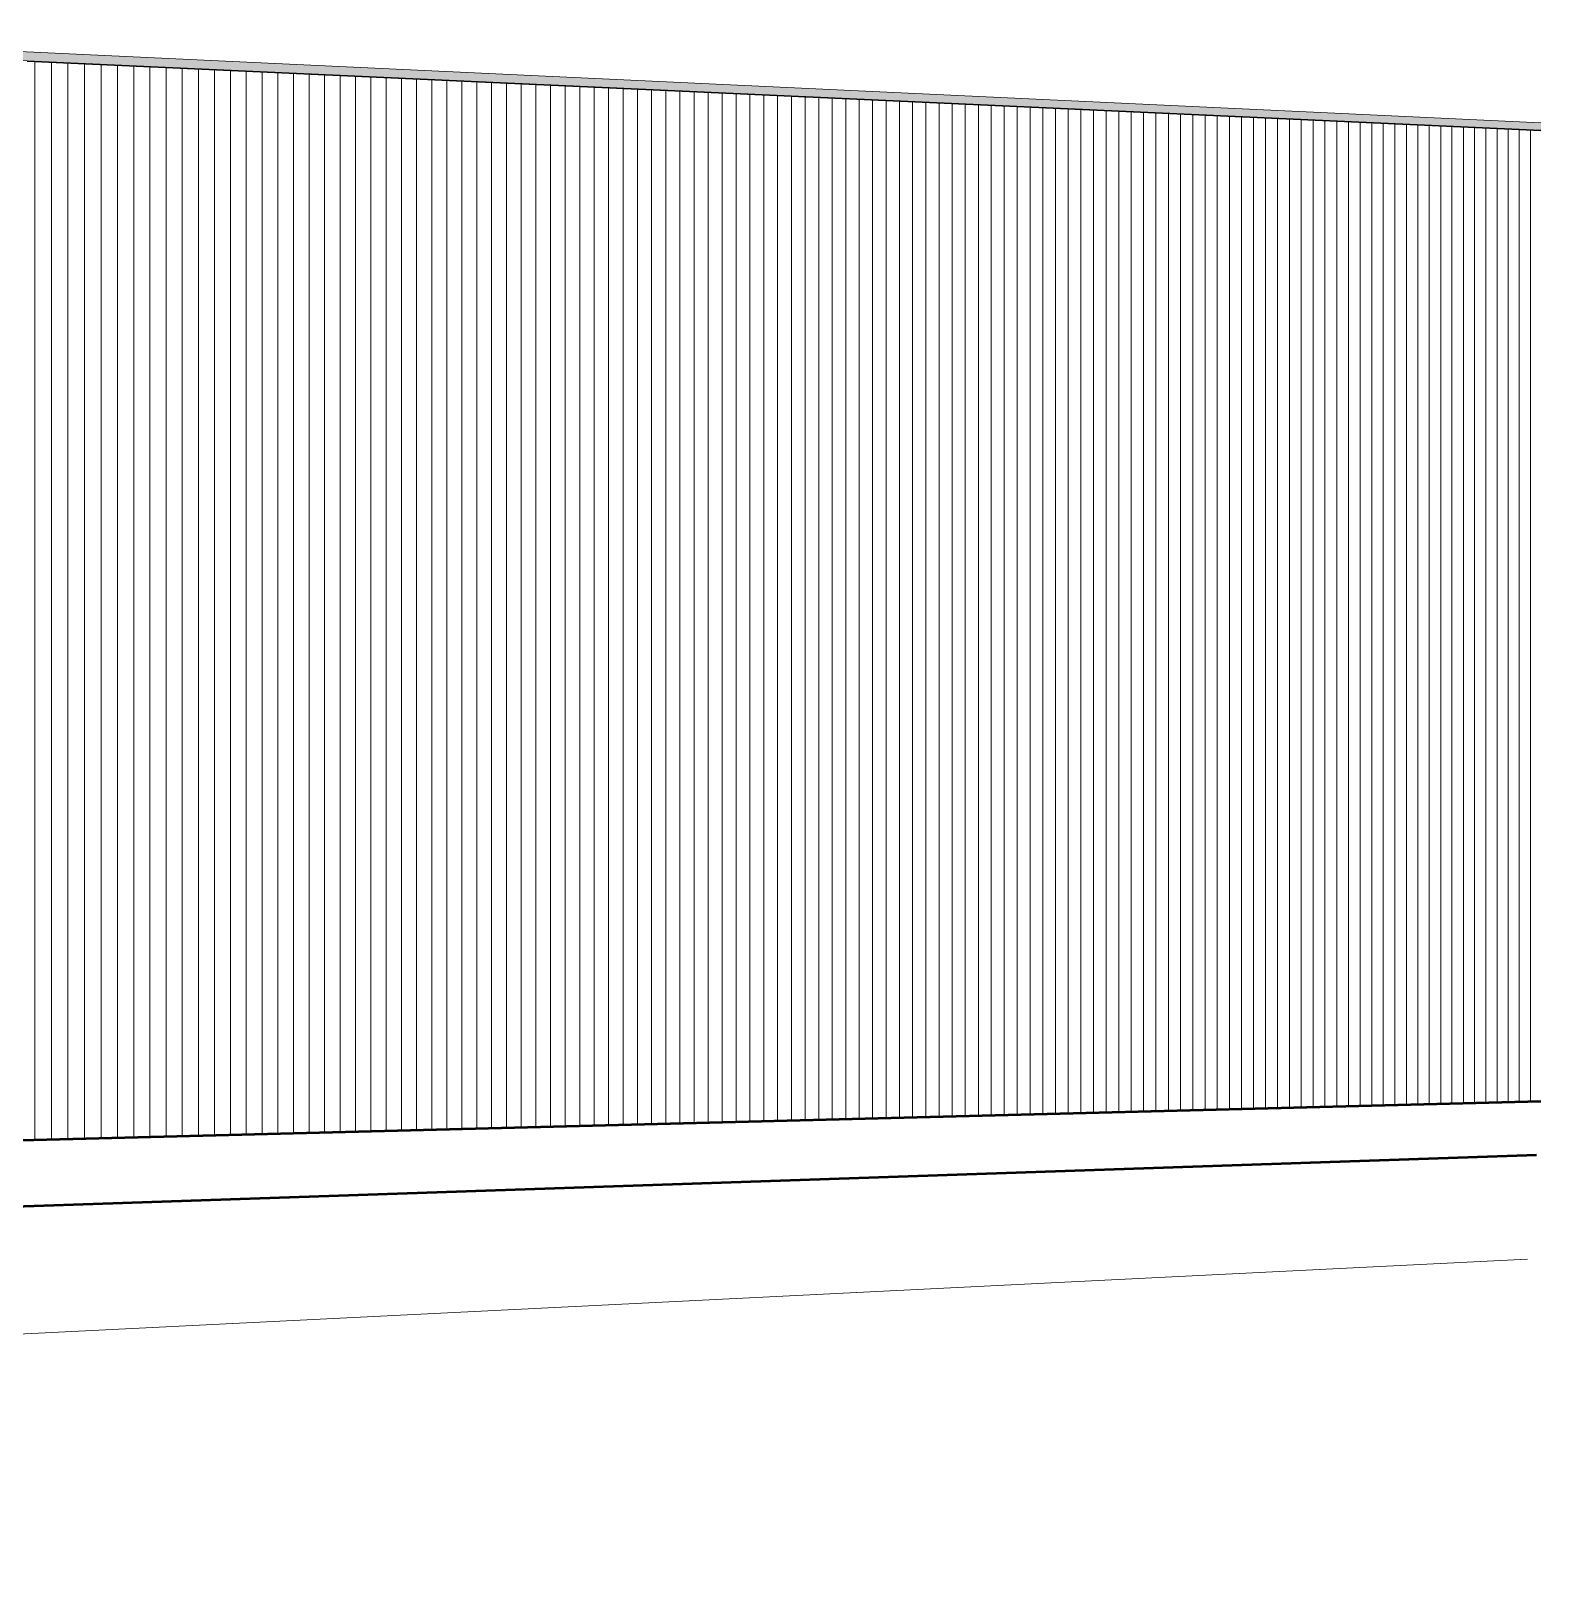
# Model space of a CAD drawing. Header units: inches. Extents: x 31213 to 31218, y -65 to 66.
# Drawn here: x 31215.325 to 31215.5828, y 65.889 to 66.154 of the extents above; entities that cross this region are included whole.
import ezdxf

# ---------------------------------------------------------------- set-up
doc = ezdxf.new("R2010")
doc.units = ezdxf.units.IN
doc.header["$MEASUREMENT"] = 0
doc.linetypes.add('Center 1_4_', pattern=[0.53125, 0.25, -0.09375, 0.09375, -0.09375])
doc.linetypes.add('Hidden', pattern=[0.28125, 0.1875, -0.09375])
for name, color, linetype, lineweight in [('A-PROP-SBCK', 71, 'Hidden', 50), ('A-ROOF', 132, 'Continuous', 13), ('A-WALL-PATT', 111, 'Continuous', 13), ('L-SITE-WALL', 31, 'Continuous', 13), ('PROP', 3, 'Center 1_4_', 9)]:
    doc.layers.add(name, color=color, linetype=linetype, lineweight=lineweight)

# ---------------------------------------------------------------- blocks, each defined once
blk = doc.blocks.new('FP_47-Looking North West')
at = {"layer": 'A-WALL-PATT', "lineweight": 9}
for p, q in [((-3322.55517, 65.96467), (-3322.55517, 66.14873)), ((-3322.55232, 65.96475), (-3322.55232, 66.1486)), ((-3322.54949, 65.96482), (-3322.54949, 66.14847)), ((-3322.54666, 65.96489), (-3322.54666, 66.14834)), ((-3322.54385, 65.96497), (-3322.54385, 66.14822)), ((-3322.54105, 65.96504), (-3322.54105, 66.14809)), ((-3322.53827, 65.96511), (-3322.53827, 66.14796)), ((-3322.53549, 65.96518), (-3322.53549, 66.14783)), ((-3322.53272, 65.96525), (-3322.53272, 66.14771)), ((-3322.52997, 65.96532), (-3322.52997, 66.14758)), ((-3322.52723, 65.96539), (-3322.52723, 66.14745)), ((-3322.52449, 65.96546), (-3322.52449, 66.14733)), ((-3322.52177, 65.96553), (-3322.52177, 66.1472)), ((-3322.51906, 65.9656), (-3322.51906, 66.14708)), ((-3322.51636, 65.96567), (-3322.51636, 66.14696)), ((-3322.51368, 65.96574), (-3322.51368, 66.14683)), ((-3322.511, 65.96581), (-3322.511, 66.14671)), ((-3322.50833, 65.96588), (-3322.50833, 66.14659)), ((-3322.50568, 65.96595), (-3322.50568, 66.14647)), ((-3322.50303, 65.96602), (-3322.50303, 66.14635)), ((-3322.5004, 65.96608), (-3322.5004, 66.14623)), ((-3322.49777, 65.96615), (-3322.49777, 66.14611)), ((-3322.49516, 65.96622), (-3322.49516, 66.14599)), ((-3322.49256, 65.96629), (-3322.49256, 66.14587)), ((-3322.48996, 65.96635), (-3322.48996, 66.14575)), ((-3322.48738, 65.96642), (-3322.48738, 66.14563)), ((-3322.48481, 65.96648), (-3322.48481, 66.14551)), ((-3322.48225, 65.96655), (-3322.48225, 66.14539)), ((-3322.47969, 65.96662), (-3322.47969, 66.14528)), ((-3322.47715, 65.96668), (-3322.47715, 66.14516)), ((-3322.47462, 65.96675), (-3322.47462, 66.14504)), ((-3322.4721, 65.96681), (-3322.4721, 66.14493)), ((-3322.46958, 65.96688), (-3322.46958, 66.14481)), ((-3322.46708, 65.96694), (-3322.46708, 66.1447)), ((-3322.46459, 65.96701), (-3322.46459, 66.14459)), ((-3322.4621, 65.96707), (-3322.4621, 66.14447)), ((-3322.45963, 65.96713), (-3322.45963, 66.14436)), ((-3322.45717, 65.9672), (-3322.45717, 66.14425)), ((-3322.45471, 65.96726), (-3322.45471, 66.14413)), ((-3322.45227, 65.96732), (-3322.45227, 66.14402)), ((-3322.44983, 65.96738), (-3322.44983, 66.14391)), ((-3322.4474, 65.96745), (-3322.4474, 66.1438)), ((-3322.44499, 65.96751), (-3322.44499, 66.14369)), ((-3322.44258, 65.96757), (-3322.44258, 66.14358)), ((-3322.44018, 65.96763), (-3322.44018, 66.14347)), ((-3322.43779, 65.96769), (-3322.43779, 66.14336)), ((-3322.43541, 65.96776), (-3322.43541, 66.14325)), ((-3322.43304, 65.96782), (-3322.43304, 66.14314)), ((-3322.43067, 65.96788), (-3322.43067, 66.14303)), ((-3322.42832, 65.96794), (-3322.42832, 66.14292)), ((-3322.42597, 65.968), (-3322.42597, 66.14282)), ((-3322.42364, 65.96806), (-3322.42364, 66.14271)), ((-3322.42131, 65.96812), (-3322.42131, 66.1426)), ((-3322.41899, 65.96818), (-3322.41899, 66.1425)), ((-3322.41668, 65.96824), (-3322.41668, 66.14239)), ((-3322.41438, 65.9683), (-3322.41438, 66.14229)), ((-3322.41209, 65.96836), (-3322.41209, 66.14218)), ((-3322.4098, 65.96841), (-3322.4098, 66.14208)), ((-3322.40752, 65.96847), (-3322.40752, 66.14197)), ((-3322.40526, 65.96853), (-3322.40526, 66.14187)), ((-3322.403, 65.96859), (-3322.403, 66.14177)), ((-3322.40075, 65.96865), (-3322.40075, 66.14166)), ((-3322.3985, 65.96871), (-3322.3985, 66.14156)), ((-3322.39627, 65.96876), (-3322.39627, 66.14146)), ((-3322.39404, 65.96882), (-3322.39404, 66.14136)), ((-3322.39183, 65.96888), (-3322.39183, 66.14125)), ((-3322.38962, 65.96893), (-3322.38962, 66.14115)), ((-3322.38741, 65.96899), (-3322.38741, 66.14105)), ((-3322.38522, 65.96905), (-3322.38522, 66.14095)), ((-3322.38303, 65.9691), (-3322.38303, 66.14085)), ((-3322.38086, 65.96916), (-3322.38086, 66.14075)), ((-3322.37869, 65.96922), (-3322.37869, 66.14065)), ((-3322.37652, 65.96927), (-3322.37652, 66.14055)), ((-3322.37437, 65.96933), (-3322.37437, 66.14045)), ((-3322.37222, 65.96938), (-3322.37222, 66.14036)), ((-3322.37008, 65.96944), (-3322.37008, 66.14026)), ((-3322.36795, 65.96949), (-3322.36795, 66.14016)), ((-3322.36583, 65.96955), (-3322.36583, 66.14006)), ((-3322.36371, 65.9696), (-3322.36371, 66.13997)), ((-3322.3616, 65.96965), (-3322.3616, 66.13987)), ((-3322.3595, 65.96971), (-3322.3595, 66.13977)), ((-3322.35741, 65.96976), (-3322.35741, 66.13968)), ((-3322.35532, 65.96982), (-3322.35532, 66.13958)), ((-3322.35325, 65.96987), (-3322.35325, 66.13949)), ((-3322.35117, 65.96992), (-3322.35117, 66.13939)), ((-3322.34911, 65.96998), (-3322.34911, 66.1393)), ((-3322.34705, 65.97003), (-3322.34705, 66.1392)), ((-3322.345, 65.97008), (-3322.345, 66.13911)), ((-3322.34296, 65.97013), (-3322.34296, 66.13902)), ((-3322.34093, 65.97019), (-3322.34093, 66.13892)), ((-3322.3389, 65.97024), (-3322.3389, 66.13883)), ((-3322.33688, 65.97029), (-3322.33688, 66.13874)), ((-3322.33486, 65.97034), (-3322.33486, 66.13865)), ((-3322.33286, 65.97039), (-3322.33286, 66.13855)), ((-3322.33086, 65.97045), (-3322.33086, 66.13846)), ((-3322.32886, 65.9705), (-3322.32886, 66.13837)), ((-3322.32688, 65.97055), (-3322.32688, 66.13828)), ((-3322.3249, 65.9706), (-3322.3249, 66.13819)), ((-3322.32293, 65.97065), (-3322.32293, 66.1381)), ((-3322.32096, 65.9707), (-3322.32096, 66.13801)), ((-3322.319, 65.97075), (-3322.319, 66.13792)), ((-3322.31705, 65.9708), (-3322.31705, 66.13783)), ((-3322.3151, 65.97085), (-3322.3151, 66.13774)), ((-3322.31317, 65.9709), (-3322.31317, 66.13765)), ((-3322.31123, 65.97095), (-3322.31123, 66.13756)), ((-3322.30931, 65.971), (-3322.30931, 66.13748)), ((-3322.30739, 65.97105), (-3322.30739, 66.13739)), ((-3322.30548, 65.9711), (-3322.30548, 66.1373)), ((-3322.30357, 65.97115), (-3322.30357, 66.13721)), ((-3322.30167, 65.9712), (-3322.30167, 66.13713)), ((-3322.29978, 65.97125), (-3322.29978, 66.13704))]:
    blk.add_line(p, q, dxfattribs=at)

msp = doc.modelspace()

# ---------------------------------------------------------------- hatches: boundary and pattern name
at = {"layer": 'A-ROOF', "lineweight": 5}
msp.add_hatch(color=256, dxfattribs=at).paths.add_polyline_path([(31215.58282, 66.13708), (31215.58282, 66.13833), (31215.24919, 66.15402), (31215.24919, 66.15239), (31215.54776, 66.13869)], flags=0)

# ---------------------------------------------------------------- linework, layer by layer
at = {"layer": 'A-PROP-SBCK', "linetype": 'Continuous'}
for p, q in [((31215.58282, 65.97126), (31214.46555, 65.94248)), ((31215.58204, 65.96209), (31214.46711, 65.92423))]:
    msp.add_line(p, q, dxfattribs=at)
at = {"layer": 'A-ROOF'}
for p, q in [((31215.24919, 66.15402), (31215.58282, 66.13833)), ((31215.58282, 66.13708), (31215.24919, 66.15239))]:
    msp.add_line(p, q, dxfattribs=at)
at = {"layer": 'L-SITE-WALL'}
for p, q in [((31215.58282, 66.13696), (31215.32436, 66.14879)), ((31215.32436, 65.96464), (31215.58282, 65.97129))]:
    msp.add_line(p, q, dxfattribs=at)
at = {"layer": 'PROP', "linetype": 'Continuous'}
msp.add_line((31215.58053, 65.94433), (31214.47011, 65.88903), dxfattribs=at)

# ---------------------------------------------------------------- block references
at = {"layer": 'L-SITE-WALL', "lineweight": 9}
msp.add_blockref('FP_47-Looking North West', (34537.8808, 0), dxfattribs=at)

doc.saveas('drawing.dxf')
